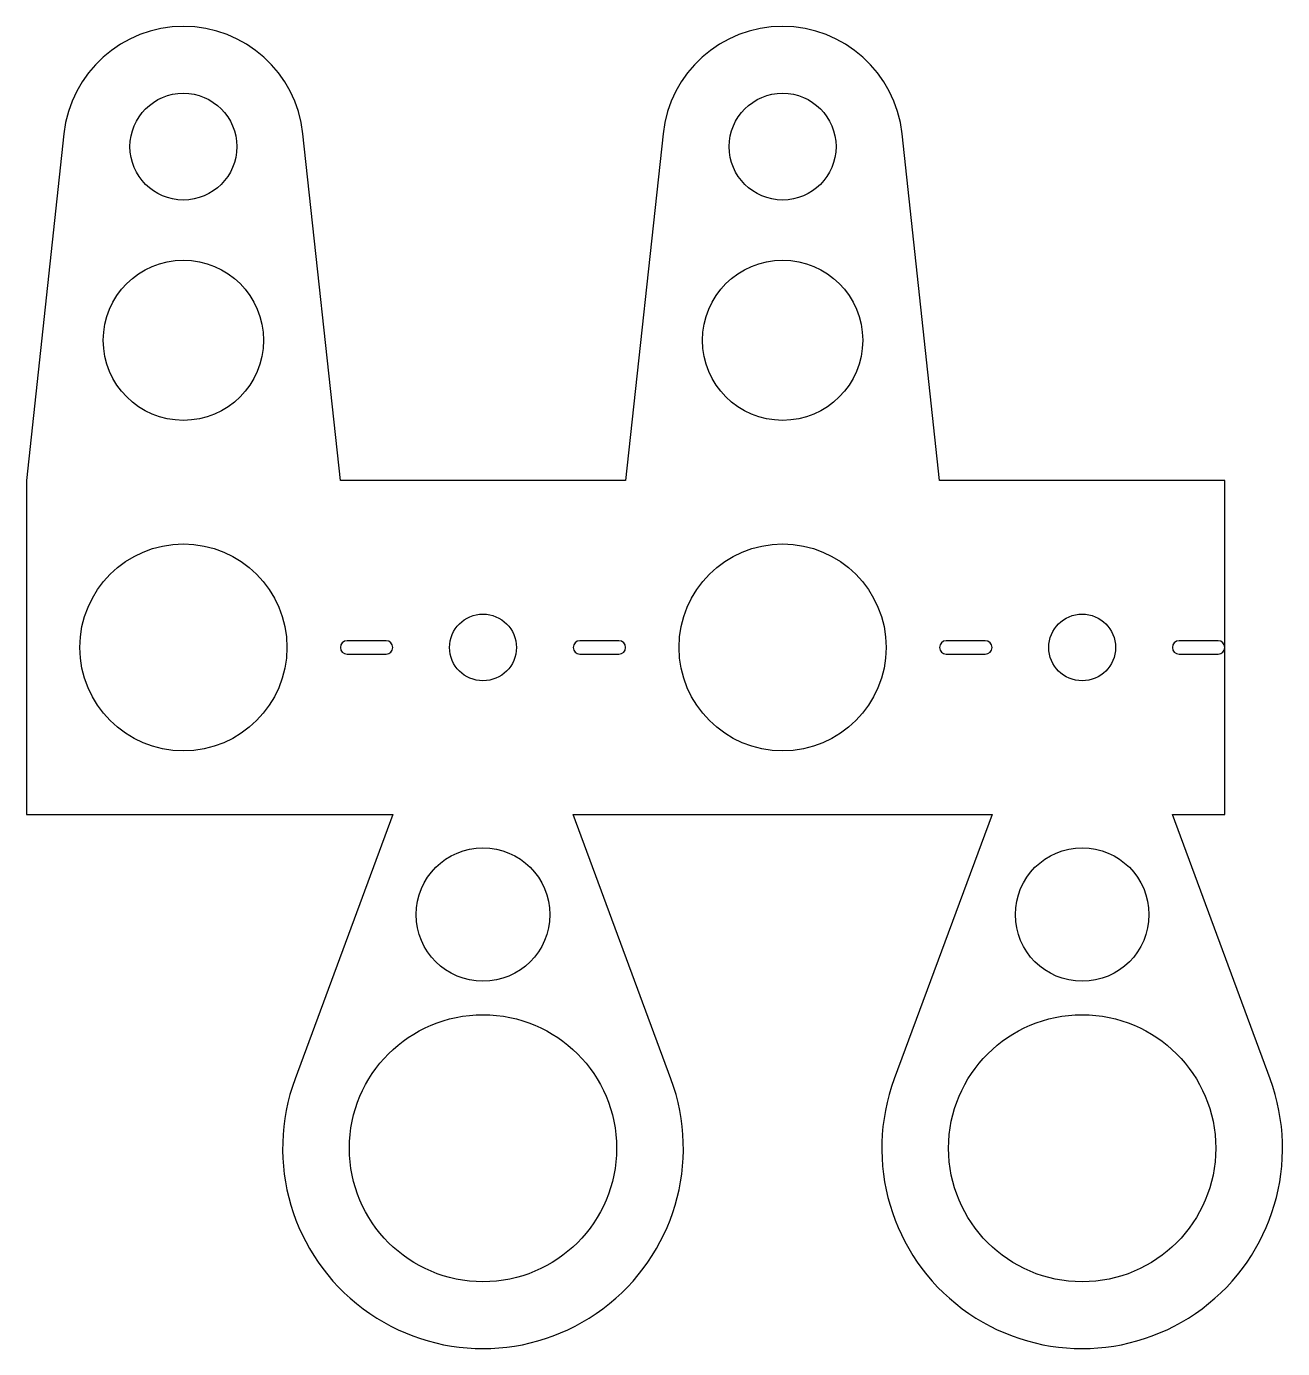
# Model space of a CAD drawing. Header units: metres. Extents: x -24 to 165, y -80 to 118.
import ezdxf

# ---------------------------------------------------------------- set-up
doc = ezdxf.new("R2010")
doc.units = ezdxf.units.M

msp = doc.modelspace()

# ---------------------------------------------------------------- linework, layer by layer
at = {"layer": 'PARAMETRIX'}
for p, q in [((-17.8961, 101.9312), (-23.5, 50)), ((-17.8961, 101.9312), (-23.5, 50)), ((23.5, 50), (17.8961, 101.9312)), ((23.5, 50), (17.8961, 101.9312)), ((71.8119, 101.9312), (66.208, 50)), ((71.8119, 101.9312), (66.208, 50)), ((113.208, 50), (107.6041, 101.9312)), ((113.208, 50), (107.6041, 101.9312)), ((-23.5, 50), (-23.5, 0)), ((-23.5, 50), (-23.5, 0)), ((31.354, 50), (23.5, 50)), ((31.354, 50), (23.5, 50)), ((58.354, 50), (31.354, 50)), ((58.354, 50), (31.354, 50)), ((66.208, 50), (58.354, 50)), ((66.208, 50), (58.354, 50)), ((121.0619, 50), (113.208, 50)), ((121.0619, 50), (113.208, 50)), ((148.0619, 50), (121.0619, 50)), ((148.0619, 50), (121.0619, 50)), ((155.9159, 50), (148.0619, 50)), ((155.9159, 50), (148.0619, 50)), ((155.9159, 0), (155.9159, 50)), ((155.9159, 0), (155.9159, 50)), ((30.354, 26), (24.5, 26)), ((65.208, 26), (59.354, 26)), ((120.0619, 26), (114.208, 26)), ((154.9159, 26), (149.0619, 26)), ((24.5, 24), (30.354, 24)), ((59.354, 24), (65.208, 24)), ((114.208, 24), (120.0619, 24)), ((149.0619, 24), (154.9159, 24)), ((-23.5, 0), (23.5, 0)), ((-23.5, 0), (23.5, 0)), ((31.354, 0), (16.7153, -39.5975)), ((31.354, 0), (16.7153, -39.5975)), ((23.5, 0), (31.354, 0)), ((23.5, 0), (31.354, 0)), ((72.9927, -39.5975), (58.354, 0)), ((58.354, 0), (66.208, 0)), ((72.9927, -39.5975), (58.354, 0)), ((58.354, 0), (66.208, 0)), ((66.208, 0), (113.208, 0)), ((66.208, 0), (113.208, 0)), ((121.0619, 0), (106.4232, -39.5975)), ((121.0619, 0), (106.4232, -39.5975)), ((113.208, 0), (121.0619, 0)), ((113.208, 0), (121.0619, 0)), ((162.7007, -39.5975), (148.0619, 0)), ((148.0619, 0), (155.9159, 0)), ((162.7007, -39.5975), (148.0619, 0)), ((148.0619, 0), (155.9159, 0))]:
    msp.add_line(p, q, dxfattribs=at)
for centre, radius in [((0, 100), 8), ((89.708, 100), 8), ((0, 71), 12), ((89.708, 71), 12), ((0, 25), 15.5), ((89.708, 25), 15.5), ((44.854, 25), 5), ((134.5619, 25), 5), ((44.854, -15), 10), ((134.5619, -15), 10), ((44.854, -50), 20), ((134.5619, -50), 20)]:
    msp.add_circle(centre, radius, dxfattribs=at)
for centre, radius, start, end in [((0, 100), 18, 6.159, 173.841), ((0, 100), 18, 6.159, 173.841), ((89.708, 100), 18, 6.159, 173.841), ((89.708, 100), 18, 6.159, 173.841), ((24.5, 25), 1, 90, 270), ((30.354, 25), 1, 270, 90), ((59.354, 25), 1, 90, 270), ((65.208, 25), 1, 270, 90), ((114.208, 25), 1, 90, 270), ((120.0619, 25), 1, 270, 90), ((149.0619, 25), 1, 90, 270), ((154.9159, 25), 1, 270, 90), ((44.854, -50), 30, 159.7112, 20.2888), ((44.854, -50), 30, 159.7112, 20.2888), ((134.5619, -50), 30, 159.7112, 20.2888), ((134.5619, -50), 30, 159.7112, 20.2888)]:
    msp.add_arc(centre, radius, start, end, dxfattribs=at)

doc.saveas('drawing.dxf')
